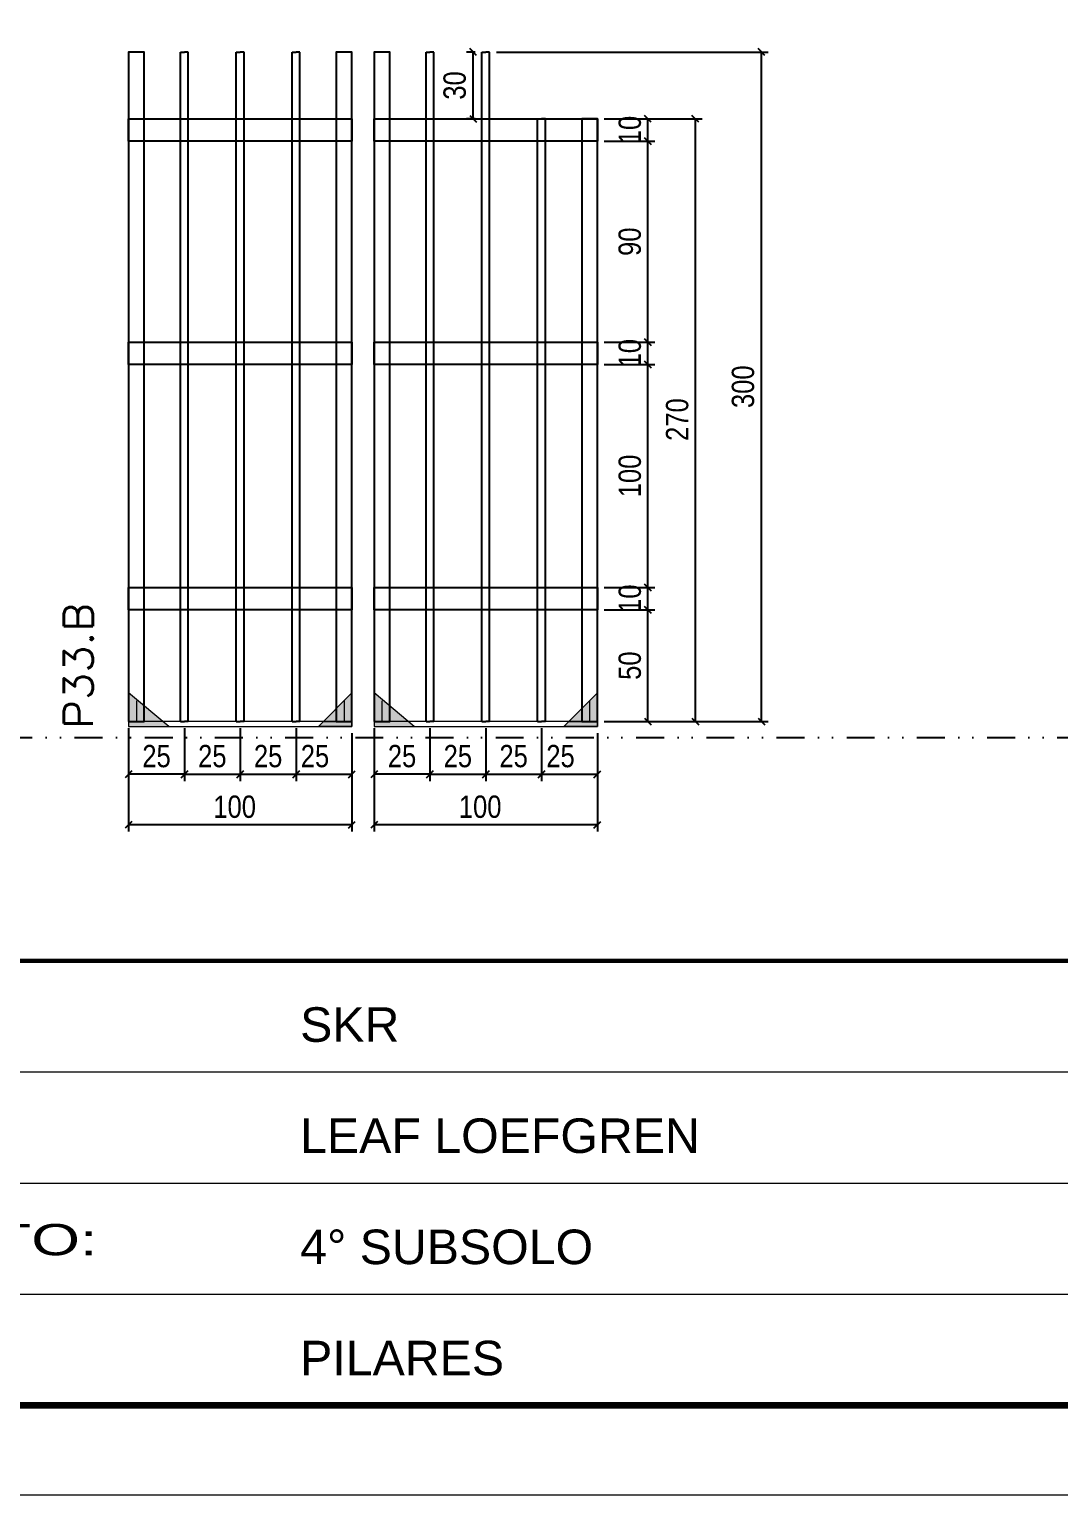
# Model space of a CAD drawing. Header units: millimetres. Extents: x 13777 to 27878, y -21631 to 6985.
# Drawn here: x 19732 to 20194, y -12442 to -11786 of the extents above; entities that cross this region are included whole.
import ezdxf

# ---------------------------------------------------------------- set-up
doc = ezdxf.new("R2010")
doc.units = ezdxf.units.MM
for name, pattern in [('CONTINUO', [0]), ('DASHED', [0.75, 0.5, -0.25]), ('DIVIDE2', [0.625, 0.25, -0.125, 0, -0.125, 0, -0.125]), ('HIDDEN', [0.375, 0.25, -0.125])]:
    doc.linetypes.add(name, pattern=pattern)
for name, color, linetype in [('COTA', 241, 'Continuous'), ('Nível', 160, 'Continuous'), ('SARR_2.2x10', 60, 'Continuous'), ('SARR_3.5x7', 81, 'Continuous'), ('SARR_7x7', 40, 'Continuous')]:
    doc.layers.add(name, color=color, linetype=linetype)
for name, color, linetype, lineweight in [('Folhas', 255, 'Continuous', 9), ('Madeira', 126, 'Continuous', 18), ('Sarr 2.2x7', 40, 'Continuous', 9), ('SARRAFO DE PRESSAO', 251, 'DASHED', 9), ('Texto Seção', 7, 'Continuous', 15)]:
    doc.layers.add(name, color=color, linetype=linetype, lineweight=lineweight)
doc.styles.add('ARIAL', font='arial.ttf')
doc.styles.add('COTA TECNICA', font='techl___.ttf', dxfattribs={"height": 10})
doc.styles.add('REGUA-120', font='ROMANS.shx', dxfattribs={"height": 15})
doc.styles.add('Tecnologia', font='')
doc.styles.get('Tecnologia').set_extended_font_data('Forgotten Futurist')
doc.dimstyles.new('PAINEL', dxfattribs={"dimtxt": 10, "dimasz": 3, "dimexe": 3, "dimexo": 3, "dimgap": 3, "dimtad": 1, "dimdec": 1, "dimzin": 12, "dimdsep": 46, "dimtxsty": 'COTA TECNICA', "dimblk1": 'OBLIQUE', "dimblk2": 'OBLIQUE', "dimsah": 1, "dimcen": 0.9, "dimclrd": 4, "dimclre": 4, "dimclrt": 240, "dimadec": 1, "dimazin": 3, "dimtfac": 1, "dimtdec": 1, "dimtmove": 0, "dimatfit": 3, "dimfxl": 1, "dimtolj": 1, "dimtzin": 12, "dimarcsym": 0})

# ---------------------------------------------------------------- blocks, each defined once
blk = doc.blocks.new('9999999999')
at = {"color": 30, "linetype": 'CONTINUO'}
for p, q in [((98564.56, 34379.64), (99583.98, 34379.64)), ((98564.56, 34329.83), (99487.98, 34329.83)), ((98564.56, 34280.02), (99487.98, 34280.02))]:
    blk.add_line(p, q, dxfattribs=at)
at = {"color": 30, "linetype": 'CONTINUO', "const_width": 2}
blk.add_lwpolyline([(99583.98, 34230.21), (99583.98, 34414.45, 0.414214), (99568.98, 34429.45), (98228.98, 34429.45, 0.414214), (98213.98, 34414.45), (98213.98, 34245.21, 0.414214), (98228.98, 34230.21), (99583.98, 34230.21)], format="xyb", dxfattribs=at)
at = {"layer": 'Folhas'}
blk.add_lwpolyline([(98138.98, 34190.21), (99623.98, 34190.21), (99623.98, 35240.21), (98138.98, 35240.21)], close=True, dxfattribs=at)
at = {"layer": 'Folhas', "color": 30, "const_width": 3}
blk.add_lwpolyline([(98213.98, 34230.21), (99583.98, 34230.21), (99583.98, 35200.21), (98213.98, 35200.21)], close=True, dxfattribs=at)
at = {"color": 7, "linetype": 'Continuous', "ltscale": 5, "style": 'ARIAL'}
for s, height, p in [('SKR', 15.483, (98837.68, 34393.13)), ('LEAF LOEFGREN', 15.4829, (98837.68, 34343.32)), ('4° SUBSOLO', 15.483, (98837.68, 34293.51)), ('PILARES', 15.483, (98837.68, 34243.7))]:
    blk.add_text(s, height=height, dxfattribs=at).set_placement(p)
at = {"layer": 'Folhas', "color": 7, "style": 'Tecnologia', "width": 1.5}
blk.add_text('PAVIMENTO:', height=14, dxfattribs=at).set_placement((98573.65, 34297.5))
blk = doc.blocks.new('_Oblique')
at = {"color": 0, "linetype": 'ByBlock', "lineweight": -2}
blk.add_line((-0.5, -0.5), (0.5, 0.5), dxfattribs=at)
blk = doc.blocks.new('*D3044')
at = {"layer": 'COTA', "color": 4, "lineweight": -2, "transparency": 16777216}
for p, q in [((19886.82, -12114.19), (19886.82, -12145.37)), ((19986.82, -12114.19), (19986.82, -12145.37)), ((19986.82, -12142.37), (19886.82, -12142.37))]:
    blk.add_line(p, q, dxfattribs=at)
at = {"layer": 'Defpoints', "color": 0, "transparency": 16777216}
for p in [(19886.82, -12111.19), (19986.82, -12111.19), (19886.82, -12142.37)]:
    blk.add_point(p, dxfattribs=at)
at = {"layer": 'COTA', "color": 4, "lineweight": -2, "transparency": 16777216, "xscale": 3, "yscale": 3, "zscale": 3, "rotation": 180}
blk.add_blockref('_Oblique', (19886.82, -12142.37), dxfattribs=at)
at = {"layer": 'COTA', "color": 4, "lineweight": -2, "transparency": 16777216, "xscale": 3, "yscale": 3, "zscale": 3}
blk.add_blockref('_Oblique', (19986.82, -12142.37), dxfattribs=at)
at = {"layer": 'COTA', "color": 240, "transparency": 16777216, "insert": (19934.32, -12134.27), "char_height": 10, "attachment_point": 5, "style": 'COTA TECNICA'}
blk.add_mtext('\\A1;100', dxfattribs=at)
blk = doc.blocks.new('*D3045')
at = {"layer": 'COTA', "color": 4, "lineweight": -2, "transparency": 16777216}
for p, q in [((19886.82, -12098.99), (19886.82, -12122.69)), ((19911.82, -12098.99), (19911.82, -12122.69)), ((19911.82, -12119.69), (19886.82, -12119.69))]:
    blk.add_line(p, q, dxfattribs=at)
at = {"layer": 'Defpoints', "color": 0, "transparency": 16777216}
for p in [(19886.82, -12095.99), (19911.82, -12095.99), (19886.82, -12119.69)]:
    blk.add_point(p, dxfattribs=at)
at = {"layer": 'COTA', "color": 4, "lineweight": -2, "transparency": 16777216, "xscale": 3, "yscale": 3, "zscale": 3, "rotation": 180}
blk.add_blockref('_Oblique', (19886.82, -12119.69), dxfattribs=at)
at = {"layer": 'COTA', "color": 4, "lineweight": -2, "transparency": 16777216, "xscale": 3, "yscale": 3, "zscale": 3}
blk.add_blockref('_Oblique', (19911.82, -12119.69), dxfattribs=at)
at = {"layer": 'COTA', "color": 240, "transparency": 16777216, "insert": (19899.32, -12111.58), "char_height": 10, "attachment_point": 5, "style": 'COTA TECNICA'}
blk.add_mtext('\\A1;25', dxfattribs=at)
blk = doc.blocks.new('*D3046')
at = {"layer": 'COTA', "color": 4, "lineweight": -2, "transparency": 16777216}
for p, q in [((19961.82, -12098.99), (19961.82, -12122.69)), ((19986.82, -12101.19), (19986.82, -12122.69)), ((19961.82, -12119.69), (19986.82, -12119.69))]:
    blk.add_line(p, q, dxfattribs=at)
at = {"layer": 'Defpoints', "color": 0, "transparency": 16777216}
for p in [(19961.82, -12095.99), (19986.82, -12098.19), (19986.82, -12119.69)]:
    blk.add_point(p, dxfattribs=at)
at = {"layer": 'COTA', "color": 4, "lineweight": -2, "transparency": 16777216, "xscale": 3, "yscale": 3, "zscale": 3, "rotation": 180}
blk.add_blockref('_Oblique', (19961.82, -12119.69), dxfattribs=at)
at = {"layer": 'COTA', "color": 4, "lineweight": -2, "transparency": 16777216, "xscale": 3, "yscale": 3, "zscale": 3}
blk.add_blockref('_Oblique', (19986.82, -12119.69), dxfattribs=at)
at = {"layer": 'COTA', "color": 240, "transparency": 16777216, "insert": (19970.32, -12111.58), "char_height": 10, "attachment_point": 5, "style": 'COTA TECNICA'}
blk.add_mtext('\\A1;25', dxfattribs=at)
blk = doc.blocks.new('*D3047')
at = {"layer": 'COTA', "color": 4, "lineweight": -2, "transparency": 16777216}
for p, q in [((19911.82, -12098.99), (19911.82, -12122.69)), ((19936.82, -12098.99), (19936.82, -12122.69)), ((19911.82, -12119.69), (19936.82, -12119.69))]:
    blk.add_line(p, q, dxfattribs=at)
at = {"layer": 'Defpoints', "color": 0, "transparency": 16777216}
for p in [(19911.82, -12095.99), (19936.82, -12095.99), (19936.82, -12119.69)]:
    blk.add_point(p, dxfattribs=at)
at = {"layer": 'COTA', "color": 4, "lineweight": -2, "transparency": 16777216, "xscale": 3, "yscale": 3, "zscale": 3, "rotation": 180}
blk.add_blockref('_Oblique', (19911.82, -12119.69), dxfattribs=at)
at = {"layer": 'COTA', "color": 4, "lineweight": -2, "transparency": 16777216, "xscale": 3, "yscale": 3, "zscale": 3}
blk.add_blockref('_Oblique', (19936.82, -12119.69), dxfattribs=at)
at = {"layer": 'COTA', "color": 240, "transparency": 16777216, "insert": (19924.32, -12111.58), "char_height": 10, "attachment_point": 5, "style": 'COTA TECNICA'}
blk.add_mtext('\\A1;25', dxfattribs=at)
blk = doc.blocks.new('*D3048')
at = {"layer": 'COTA', "color": 4, "lineweight": -2, "transparency": 16777216}
for p, q in [((19989.82, -12045.99), (20012.51, -12045.99)), ((20009.51, -12095.99), (20009.51, -12045.99)), ((19989.82, -12095.99), (20012.51, -12095.99))]:
    blk.add_line(p, q, dxfattribs=at)
at = {"layer": 'Defpoints', "color": 0, "transparency": 16777216}
for p in [(19986.82, -12045.99), (20009.51, -12045.99), (19986.82, -12095.99)]:
    blk.add_point(p, dxfattribs=at)
at = {"layer": 'COTA', "color": 4, "lineweight": -2, "transparency": 16777216, "xscale": 3, "yscale": 3, "zscale": 3}
for p, rotation in [((20009.51, -12045.99), 90), ((20009.51, -12095.99), 270)]:
    blk.add_blockref('_Oblique', p, dxfattribs=dict(at, rotation=rotation))
at = {"layer": 'COTA', "color": 240, "transparency": 16777216, "insert": (20001.4, -12070.99), "char_height": 10, "attachment_point": 5, "rotation": 90, "style": 'COTA TECNICA'}
blk.add_mtext('\\A1;50', dxfattribs=at)
blk = doc.blocks.new('*D3049')
at = {"layer": 'COTA', "color": 4, "lineweight": -2, "transparency": 16777216}
for p, q in [((19936.82, -12098.99), (19936.82, -12122.69)), ((19961.82, -12098.99), (19961.82, -12122.69)), ((19936.82, -12119.69), (19961.82, -12119.69))]:
    blk.add_line(p, q, dxfattribs=at)
at = {"layer": 'Defpoints', "color": 0, "transparency": 16777216}
for p in [(19936.82, -12095.99), (19961.82, -12095.99), (19961.82, -12119.69)]:
    blk.add_point(p, dxfattribs=at)
at = {"layer": 'COTA', "color": 4, "lineweight": -2, "transparency": 16777216, "xscale": 3, "yscale": 3, "zscale": 3, "rotation": 180}
blk.add_blockref('_Oblique', (19936.82, -12119.69), dxfattribs=at)
at = {"layer": 'COTA', "color": 4, "lineweight": -2, "transparency": 16777216, "xscale": 3, "yscale": 3, "zscale": 3}
blk.add_blockref('_Oblique', (19961.82, -12119.69), dxfattribs=at)
at = {"layer": 'COTA', "color": 240, "transparency": 16777216, "insert": (19949.32, -12111.58), "char_height": 10, "attachment_point": 5, "style": 'COTA TECNICA'}
blk.add_mtext('\\A1;25', dxfattribs=at)
blk = doc.blocks.new('*D3050')
at = {"layer": 'COTA', "color": 4, "lineweight": -2, "transparency": 16777216}
for p, q in [((19989.82, -12035.99), (20012.51, -12035.99)), ((20009.51, -12045.99), (20009.51, -12035.99)), ((19989.82, -12045.99), (20012.51, -12045.99))]:
    blk.add_line(p, q, dxfattribs=at)
at = {"layer": 'Defpoints', "color": 0, "transparency": 16777216}
for p in [(19986.82, -12035.99), (20009.51, -12035.99), (19986.82, -12045.99)]:
    blk.add_point(p, dxfattribs=at)
at = {"layer": 'COTA', "color": 4, "lineweight": -2, "transparency": 16777216, "xscale": 3, "yscale": 3, "zscale": 3}
for p, rotation in [((20009.51, -12035.99), 90), ((20009.51, -12045.99), 270)]:
    blk.add_blockref('_Oblique', p, dxfattribs=dict(at, rotation=rotation))
at = {"layer": 'COTA', "color": 240, "transparency": 16777216, "insert": (20001.41, -12040.99), "char_height": 10, "attachment_point": 5, "rotation": 90, "style": 'COTA TECNICA'}
blk.add_mtext('\\A1;10', dxfattribs=at)
blk = doc.blocks.new('*D3051')
at = {"layer": 'COTA', "color": 4, "lineweight": -2, "transparency": 16777216}
for p, q in [((19989.82, -11935.99), (20012.51, -11935.99)), ((20009.51, -12035.99), (20009.51, -11935.99)), ((19989.82, -12035.99), (20012.51, -12035.99))]:
    blk.add_line(p, q, dxfattribs=at)
at = {"layer": 'Defpoints', "color": 0, "transparency": 16777216}
for p in [(19986.82, -11935.99), (20009.51, -11935.99), (19986.82, -12035.99)]:
    blk.add_point(p, dxfattribs=at)
at = {"layer": 'COTA', "color": 4, "lineweight": -2, "transparency": 16777216, "xscale": 3, "yscale": 3, "zscale": 3}
for p, rotation in [((20009.51, -11935.99), 90), ((20009.51, -12035.99), 270)]:
    blk.add_blockref('_Oblique', p, dxfattribs=dict(at, rotation=rotation))
at = {"layer": 'COTA', "color": 240, "transparency": 16777216, "insert": (20001.41, -11985.99), "char_height": 10, "attachment_point": 5, "rotation": 90, "style": 'COTA TECNICA'}
blk.add_mtext('\\A1;100', dxfattribs=at)
blk = doc.blocks.new('*D3052')
at = {"layer": 'COTA', "color": 4, "lineweight": -2, "transparency": 16777216}
for p, q in [((19989.82, -11925.99), (20012.51, -11925.99)), ((20009.51, -11935.99), (20009.51, -11925.99)), ((19989.82, -11935.99), (20012.51, -11935.99))]:
    blk.add_line(p, q, dxfattribs=at)
at = {"layer": 'Defpoints', "color": 0, "transparency": 16777216}
for p in [(19986.82, -11925.99), (20009.51, -11925.99), (19986.82, -11935.99)]:
    blk.add_point(p, dxfattribs=at)
at = {"layer": 'COTA', "color": 4, "lineweight": -2, "transparency": 16777216, "xscale": 3, "yscale": 3, "zscale": 3}
for p, rotation in [((20009.51, -11925.99), 90), ((20009.51, -11935.99), 270)]:
    blk.add_blockref('_Oblique', p, dxfattribs=dict(at, rotation=rotation))
at = {"layer": 'COTA', "color": 240, "transparency": 16777216, "insert": (20001.41, -11930.99), "char_height": 10, "attachment_point": 5, "rotation": 90, "style": 'COTA TECNICA'}
blk.add_mtext('\\A1;10', dxfattribs=at)
blk = doc.blocks.new('*D3053')
at = {"layer": 'COTA', "color": 4, "lineweight": -2, "transparency": 16777216}
for p, q in [((19989.82, -11826.03), (20033.73, -11826.03)), ((20030.73, -12096.03), (20030.73, -11826.03)), ((19989.82, -12096.03), (20033.73, -12096.03))]:
    blk.add_line(p, q, dxfattribs=at)
at = {"layer": 'Defpoints', "color": 0, "transparency": 16777216}
for p in [(19986.82, -11826.03), (20030.73, -11826.03), (19986.82, -12096.03)]:
    blk.add_point(p, dxfattribs=at)
at = {"layer": 'COTA', "color": 4, "lineweight": -2, "transparency": 16777216, "xscale": 3, "yscale": 3, "zscale": 3}
for p, rotation in [((20030.73, -11826.03), 90), ((20030.73, -12096.03), 270)]:
    blk.add_blockref('_Oblique', p, dxfattribs=dict(at, rotation=rotation))
at = {"layer": 'COTA', "color": 240, "transparency": 16777216, "insert": (20022.63, -11960.73), "char_height": 10, "attachment_point": 5, "rotation": 90, "style": 'COTA TECNICA'}
blk.add_mtext('\\A1;270', dxfattribs=at)
blk = doc.blocks.new('*D3054')
at = {"layer": 'COTA', "color": 4, "lineweight": -2, "transparency": 16777216}
for p, q in [((19776.82, -12114.19), (19776.82, -12145.37)), ((19876.82, -12114.19), (19876.82, -12145.37)), ((19876.82, -12142.37), (19776.82, -12142.37))]:
    blk.add_line(p, q, dxfattribs=at)
at = {"layer": 'Defpoints', "color": 0, "transparency": 16777216}
for p in [(19776.82, -12111.19), (19876.82, -12111.19), (19776.82, -12142.37)]:
    blk.add_point(p, dxfattribs=at)
at = {"layer": 'COTA', "color": 4, "lineweight": -2, "transparency": 16777216, "xscale": 3, "yscale": 3, "zscale": 3, "rotation": 180}
blk.add_blockref('_Oblique', (19776.82, -12142.37), dxfattribs=at)
at = {"layer": 'COTA', "color": 4, "lineweight": -2, "transparency": 16777216, "xscale": 3, "yscale": 3, "zscale": 3}
blk.add_blockref('_Oblique', (19876.82, -12142.37), dxfattribs=at)
at = {"layer": 'COTA', "color": 240, "transparency": 16777216, "insert": (19824.32, -12134.27), "char_height": 10, "attachment_point": 5, "style": 'COTA TECNICA'}
blk.add_mtext('\\A1;100', dxfattribs=at)
blk = doc.blocks.new('*D3055')
at = {"layer": 'COTA', "color": 4, "lineweight": -2, "transparency": 16777216}
for p, q in [((19776.82, -12098.99), (19776.82, -12122.69)), ((19801.82, -12098.99), (19801.82, -12122.69)), ((19801.82, -12119.69), (19776.82, -12119.69))]:
    blk.add_line(p, q, dxfattribs=at)
at = {"layer": 'Defpoints', "color": 0, "transparency": 16777216}
for p in [(19776.82, -12095.99), (19801.82, -12095.99), (19776.82, -12119.69)]:
    blk.add_point(p, dxfattribs=at)
at = {"layer": 'COTA', "color": 4, "lineweight": -2, "transparency": 16777216, "xscale": 3, "yscale": 3, "zscale": 3, "rotation": 180}
blk.add_blockref('_Oblique', (19776.82, -12119.69), dxfattribs=at)
at = {"layer": 'COTA', "color": 4, "lineweight": -2, "transparency": 16777216, "xscale": 3, "yscale": 3, "zscale": 3}
blk.add_blockref('_Oblique', (19801.82, -12119.69), dxfattribs=at)
at = {"layer": 'COTA', "color": 240, "transparency": 16777216, "insert": (19789.32, -12111.58), "char_height": 10, "attachment_point": 5, "style": 'COTA TECNICA'}
blk.add_mtext('\\A1;25', dxfattribs=at)
blk = doc.blocks.new('*D3056')
at = {"layer": 'COTA', "color": 4, "lineweight": -2, "transparency": 16777216}
for p, q in [((19851.82, -12098.99), (19851.82, -12122.69)), ((19876.82, -12101.19), (19876.82, -12122.69)), ((19851.82, -12119.69), (19876.82, -12119.69))]:
    blk.add_line(p, q, dxfattribs=at)
at = {"layer": 'Defpoints', "color": 0, "transparency": 16777216}
for p in [(19851.82, -12095.99), (19876.82, -12098.19), (19876.82, -12119.69)]:
    blk.add_point(p, dxfattribs=at)
at = {"layer": 'COTA', "color": 4, "lineweight": -2, "transparency": 16777216, "xscale": 3, "yscale": 3, "zscale": 3, "rotation": 180}
blk.add_blockref('_Oblique', (19851.82, -12119.69), dxfattribs=at)
at = {"layer": 'COTA', "color": 4, "lineweight": -2, "transparency": 16777216, "xscale": 3, "yscale": 3, "zscale": 3}
blk.add_blockref('_Oblique', (19876.82, -12119.69), dxfattribs=at)
at = {"layer": 'COTA', "color": 240, "transparency": 16777216, "insert": (19860.32, -12111.58), "char_height": 10, "attachment_point": 5, "style": 'COTA TECNICA'}
blk.add_mtext('\\A1;25', dxfattribs=at)
blk = doc.blocks.new('*D3057')
at = {"layer": 'COTA', "color": 4, "lineweight": -2, "transparency": 16777216}
for p, q in [((19801.82, -12098.99), (19801.82, -12122.69)), ((19826.82, -12098.99), (19826.82, -12122.69)), ((19801.82, -12119.69), (19826.82, -12119.69))]:
    blk.add_line(p, q, dxfattribs=at)
at = {"layer": 'Defpoints', "color": 0, "transparency": 16777216}
for p in [(19801.82, -12095.99), (19826.82, -12095.99), (19826.82, -12119.69)]:
    blk.add_point(p, dxfattribs=at)
at = {"layer": 'COTA', "color": 4, "lineweight": -2, "transparency": 16777216, "xscale": 3, "yscale": 3, "zscale": 3, "rotation": 180}
blk.add_blockref('_Oblique', (19801.82, -12119.69), dxfattribs=at)
at = {"layer": 'COTA', "color": 4, "lineweight": -2, "transparency": 16777216, "xscale": 3, "yscale": 3, "zscale": 3}
blk.add_blockref('_Oblique', (19826.82, -12119.69), dxfattribs=at)
at = {"layer": 'COTA', "color": 240, "transparency": 16777216, "insert": (19814.32, -12111.58), "char_height": 10, "attachment_point": 5, "style": 'COTA TECNICA'}
blk.add_mtext('\\A1;25', dxfattribs=at)
blk = doc.blocks.new('*D3058')
at = {"layer": 'COTA', "color": 4, "lineweight": -2, "transparency": 16777216}
for p, q in [((19826.82, -12098.99), (19826.82, -12122.69)), ((19851.82, -12098.99), (19851.82, -12122.69)), ((19826.82, -12119.69), (19851.82, -12119.69))]:
    blk.add_line(p, q, dxfattribs=at)
at = {"layer": 'Defpoints', "color": 0, "transparency": 16777216}
for p in [(19826.82, -12095.99), (19851.82, -12095.99), (19851.82, -12119.69)]:
    blk.add_point(p, dxfattribs=at)
at = {"layer": 'COTA', "color": 4, "lineweight": -2, "transparency": 16777216, "xscale": 3, "yscale": 3, "zscale": 3, "rotation": 180}
blk.add_blockref('_Oblique', (19826.82, -12119.69), dxfattribs=at)
at = {"layer": 'COTA', "color": 4, "lineweight": -2, "transparency": 16777216, "xscale": 3, "yscale": 3, "zscale": 3}
blk.add_blockref('_Oblique', (19851.82, -12119.69), dxfattribs=at)
at = {"layer": 'COTA', "color": 240, "transparency": 16777216, "insert": (19839.32, -12111.58), "char_height": 10, "attachment_point": 5, "style": 'COTA TECNICA'}
blk.add_mtext('\\A1;25', dxfattribs=at)
blk = doc.blocks.new('*D3059')
at = {"layer": 'COTA', "color": 4, "lineweight": -2, "transparency": 16777216}
for p, q in [((19989.82, -11836.03), (20012.51, -11836.03)), ((20009.51, -11926.03), (20009.51, -11836.03)), ((19989.82, -11926.03), (20012.51, -11926.03))]:
    blk.add_line(p, q, dxfattribs=at)
at = {"layer": 'Defpoints', "color": 0, "transparency": 16777216}
for p in [(19986.82, -11836.03), (20009.51, -11836.03), (19986.82, -11926.03)]:
    blk.add_point(p, dxfattribs=at)
at = {"layer": 'COTA', "color": 4, "lineweight": -2, "transparency": 16777216, "xscale": 3, "yscale": 3, "zscale": 3}
for p, rotation in [((20009.51, -11836.03), 90), ((20009.51, -11926.03), 270)]:
    blk.add_blockref('_Oblique', p, dxfattribs=dict(at, rotation=rotation))
at = {"layer": 'COTA', "color": 240, "transparency": 16777216, "insert": (20001.38, -11881.03), "char_height": 10, "attachment_point": 5, "rotation": 90, "style": 'COTA TECNICA'}
blk.add_mtext('\\A1;90', dxfattribs=at)
blk = doc.blocks.new('*D3060')
at = {"layer": 'COTA', "color": 4, "lineweight": -2, "transparency": 16777216}
for p, q in [((19989.82, -11825.99), (20012.51, -11825.99)), ((20009.51, -11835.99), (20009.51, -11825.99)), ((19989.82, -11835.99), (20012.51, -11835.99))]:
    blk.add_line(p, q, dxfattribs=at)
at = {"layer": 'Defpoints', "color": 0, "transparency": 16777216}
for p in [(19986.82, -11825.99), (20009.51, -11825.99), (19986.82, -11835.99)]:
    blk.add_point(p, dxfattribs=at)
at = {"layer": 'COTA', "color": 4, "lineweight": -2, "transparency": 16777216, "xscale": 3, "yscale": 3, "zscale": 3}
for p, rotation in [((20009.51, -11825.99), 90), ((20009.51, -11835.99), 270)]:
    blk.add_blockref('_Oblique', p, dxfattribs=dict(at, rotation=rotation))
at = {"layer": 'COTA', "color": 240, "transparency": 16777216, "insert": (20001.41, -11830.99), "char_height": 10, "attachment_point": 5, "rotation": 90, "style": 'COTA TECNICA'}
blk.add_mtext('\\A1;10', dxfattribs=at)
blk = doc.blocks.new('*D3061')
at = {"layer": 'COTA', "color": 4, "lineweight": -2, "transparency": 16777216}
for p, q in [((19941.57, -11796.03), (20063.33, -11796.03)), ((20060.33, -12095.99), (20060.33, -11796.03)), ((19989.82, -12095.99), (20063.33, -12095.99))]:
    blk.add_line(p, q, dxfattribs=at)
at = {"layer": 'Defpoints', "color": 0, "transparency": 16777216}
for p in [(19938.57, -11796.03), (20060.33, -11796.03), (19986.82, -12095.99)]:
    blk.add_point(p, dxfattribs=at)
at = {"layer": 'COTA', "color": 4, "lineweight": -2, "transparency": 16777216, "xscale": 3, "yscale": 3, "zscale": 3}
for p, rotation in [((20060.33, -11796.03), 90), ((20060.33, -12095.99), 270)]:
    blk.add_blockref('_Oblique', p, dxfattribs=dict(at, rotation=rotation))
at = {"layer": 'COTA', "color": 240, "transparency": 16777216, "insert": (20052.12, -11946.01), "char_height": 10, "attachment_point": 5, "rotation": 90, "style": 'COTA TECNICA'}
blk.add_mtext('\\A1;300', dxfattribs=at)
blk = doc.blocks.new('*D3062')
at = {"layer": 'COTA', "color": 4, "lineweight": -2, "transparency": 16777216}
for p, q in [((19932.07, -11796.03), (19928.15, -11796.03)), ((19931.15, -11826.03), (19931.15, -11796.03)), ((19932.07, -11826.03), (19928.15, -11826.03))]:
    blk.add_line(p, q, dxfattribs=at)
at = {"layer": 'Defpoints', "color": 0, "transparency": 16777216}
for p in [(19931.15, -11796.03), (19935.07, -11796.03), (19935.07, -11826.03)]:
    blk.add_point(p, dxfattribs=at)
at = {"layer": 'COTA', "color": 4, "lineweight": -2, "transparency": 16777216, "xscale": 3, "yscale": 3, "zscale": 3}
for p, rotation in [((19931.15, -11796.03), 90), ((19931.15, -11826.03), 270)]:
    blk.add_blockref('_Oblique', p, dxfattribs=dict(at, rotation=rotation))
at = {"layer": 'COTA', "color": 240, "transparency": 16777216, "insert": (19922.93, -11811.03), "char_height": 10, "attachment_point": 5, "rotation": 90, "style": 'COTA TECNICA'}
blk.add_mtext('\\A1;30', dxfattribs=at)

msp = doc.modelspace()

# ---------------------------------------------------------------- hatches: boundary and pattern name
at = {"layer": 'Madeira'}
h = msp.add_hatch(color=252, dxfattribs=at)
h.dxf.hatch_style = 2
h.paths.add_polyline_path([(19776.82, -12083.19), (19776.82, -12098.19), (19794.82, -12098.19)])
h = msp.add_hatch(color=252, dxfattribs=at)
h.dxf.hatch_style = 2
h.paths.add_polyline_path([(19876.82, -12083.19), (19876.82, -12098.19), (19861.82, -12098.19)])
h = msp.add_hatch(color=252, dxfattribs=at)
h.dxf.hatch_style = 2
h.paths.add_polyline_path([(19886.82, -12083.19), (19886.82, -12098.19), (19904.82, -12098.19)])
h = msp.add_hatch(color=252, dxfattribs=at)
h.dxf.hatch_style = 2
h.paths.add_polyline_path([(19986.82, -12083.19), (19986.82, -12098.19), (19971.82, -12098.19)])

# ---------------------------------------------------------------- linework, layer by layer
at = {"layer": 'Madeira', "color": 1, "linetype": 'HIDDEN'}
for p, q in [((19780.32, -12086.69), (19780.32, -12095.99)), ((19780.32, -12086.69), (19780.32, -12095.99)), ((19873.32, -12086.69), (19873.32, -12095.99)), ((19873.32, -12086.69), (19873.32, -12095.99)), ((19890.32, -12086.69), (19890.32, -12095.99)), ((19890.32, -12086.69), (19890.32, -12095.99)), ((19983.32, -12086.69), (19983.32, -12095.99)), ((19983.32, -12086.69), (19983.32, -12095.99)), ((19783.82, -12090.19), (19783.82, -12095.99)), ((19893.82, -12090.19), (19893.82, -12095.99)), ((19786.65, -12095.99), (19776.82, -12095.99)), ((19786.65, -12095.99), (19776.82, -12095.99)), ((19792.62, -12095.99), (19776.82, -12095.99)), ((19864.02, -12095.99), (19876.82, -12095.99)), ((19866.98, -12095.99), (19876.82, -12095.99)), ((19866.98, -12095.99), (19876.82, -12095.99)), ((19896.65, -12095.99), (19886.82, -12095.99)), ((19896.65, -12095.99), (19886.82, -12095.99)), ((19902.62, -12095.99), (19886.82, -12095.99)), ((19974.02, -12095.99), (19986.82, -12095.99)), ((19976.98, -12095.99), (19986.82, -12095.99)), ((19976.98, -12095.99), (19986.82, -12095.99))]:
    msp.add_line(p, q, dxfattribs=at)
at = {"layer": 'Madeira'}
for p, q in [((19776.82, -12095.99), (19776.82, -12098.19)), ((19776.82, -12095.99), (19776.82, -12098.19)), ((19776.82, -12095.99), (19776.82, -12098.19)), ((19886.82, -12095.99), (19886.82, -12098.19)), ((19886.82, -12095.99), (19886.82, -12098.19)), ((19886.82, -12095.99), (19886.82, -12098.19))]:
    msp.add_line(p, q, dxfattribs=at)
at = {"layer": 'Madeira', "color": 0}
for points in [[(19776.82, -12083.19), (19776.82, -12098.19), (19794.82, -12098.19), (19776.82, -12083.19)], [(19876.82, -12083.19), (19876.82, -12098.19), (19861.82, -12098.19), (19876.82, -12083.19)], [(19886.82, -12083.19), (19886.82, -12098.19), (19904.82, -12098.19), (19886.82, -12083.19)], [(19986.82, -12083.19), (19986.82, -12098.19), (19971.82, -12098.19), (19986.82, -12083.19)]]:
    msp.add_lwpolyline(points, dxfattribs=at)
at = {"layer": 'Nível', "color": 4, "linetype": 'DIVIDE2', "ltscale": 50}
msp.add_line((13777.11, -12103.19), (21531.15, -12103.19), dxfattribs=at)
at = {"layer": 'Sarr 2.2x7'}
for points in [[(19876.82, -12095.99), (19776.82, -12095.99), (19776.82, -12098.19), (19876.82, -12098.19)], [(19986.82, -12095.99), (19886.82, -12095.99), (19886.82, -12098.19), (19986.82, -12098.19)]]:
    msp.add_lwpolyline(points, close=True, dxfattribs=at)
at = {"layer": 'SARR_2.2x10'}
for points in [[(19776.82, -11826.03), (19876.82, -11826.03), (19876.82, -11836.03), (19776.82, -11836.03)], [(19886.82, -11826.03), (19986.82, -11826.03), (19986.82, -11836.03), (19886.82, -11836.03)], [(19776.82, -11926.03), (19876.82, -11926.03), (19876.82, -11936.03), (19776.82, -11936.03)], [(19886.82, -11926.03), (19986.82, -11926.03), (19986.82, -11936.03), (19886.82, -11936.03)], [(19776.82, -12036.03), (19876.82, -12036.03), (19876.82, -12046.03), (19776.82, -12046.03)], [(19886.82, -12036.03), (19986.82, -12036.03), (19986.82, -12046.03), (19886.82, -12046.03)]]:
    msp.add_lwpolyline(points, close=True, dxfattribs=at)
at = {"layer": 'SARR_3.5x7'}
for p, q in [((19800.07, -12095.99), (19800.07, -11796.03)), ((19800.07, -11796.03), (19801.82, -11796.03)), ((19803.57, -11796.03), (19801.82, -11796.03)), ((19803.57, -12095.99), (19803.57, -11796.03)), ((19825.07, -12095.99), (19825.07, -11796.03)), ((19825.07, -11796.03), (19826.82, -11796.03)), ((19828.57, -11796.03), (19826.82, -11796.03)), ((19828.57, -12095.99), (19828.57, -11796.03)), ((19850.07, -12095.99), (19850.07, -11796.03)), ((19850.07, -11796.03), (19851.82, -11796.03)), ((19853.57, -11796.03), (19851.82, -11796.03)), ((19853.57, -12095.99), (19853.57, -11796.03)), ((19910.07, -12095.99), (19910.07, -11796.03)), ((19910.07, -11796.03), (19911.82, -11796.03)), ((19913.57, -11796.03), (19911.82, -11796.03)), ((19913.57, -12095.99), (19913.57, -11796.03)), ((19935.07, -12095.99), (19935.07, -11796.03)), ((19935.07, -11796.03), (19936.82, -11796.03)), ((19938.57, -11796.03), (19936.82, -11796.03)), ((19938.57, -12095.99), (19938.57, -11796.03)), ((19960.07, -12095.99), (19960.07, -11826.03)), ((19960.07, -11826.03), (19961.82, -11826.03)), ((19963.57, -11826.03), (19961.82, -11826.03)), ((19963.57, -12095.99), (19963.57, -11826.03)), ((19800.07, -12095.99), (19801.82, -12095.99)), ((19803.57, -12095.99), (19801.82, -12095.99)), ((19825.07, -12095.99), (19826.82, -12095.99)), ((19828.57, -12095.99), (19826.82, -12095.99)), ((19850.07, -12095.99), (19851.82, -12095.99)), ((19853.57, -12095.99), (19851.82, -12095.99)), ((19910.07, -12095.99), (19911.82, -12095.99)), ((19913.57, -12095.99), (19911.82, -12095.99)), ((19935.07, -12095.99), (19936.82, -12095.99)), ((19938.57, -12095.99), (19936.82, -12095.99)), ((19960.07, -12095.99), (19961.82, -12095.99)), ((19963.57, -12095.99), (19961.82, -12095.99))]:
    msp.add_line(p, q, dxfattribs=at)
at = {"layer": 'SARR_7x7'}
for points in [[(19776.82, -12095.99), (19783.82, -12095.99), (19783.82, -11796.03), (19776.82, -11796.03)], [(19869.82, -12095.99), (19876.82, -12095.99), (19876.82, -11796.03), (19869.82, -11796.03)], [(19886.82, -12095.99), (19893.82, -12095.99), (19893.82, -11796.03), (19886.82, -11796.03)], [(19979.82, -12095.99), (19986.82, -12095.99), (19986.82, -11826.03), (19979.82, -11826.03)]]:
    msp.add_lwpolyline(points, close=True, dxfattribs=at)

# ---------------------------------------------------------------- block references
at = {"layer": 'SARRAFO DE PRESSAO', "color": 6, "linetype": 'ByBlock'}
msp.add_blockref('9999999999', (-78984.01, -46632.68), dxfattribs=at)

# ---------------------------------------------------------------- texts
at = {"layer": 'Texto Seção', "style": 'REGUA-120', "width": 1.1}
msp.add_text('P33.B', height=13, rotation=90, dxfattribs=at).set_placement((19760.82, -12099.31))

# ---------------------------------------------------------------- dimensions: what is measured, and where the dimension line sits
at = {"layer": 'COTA'}
for base, p1, p2, angle, picture, middle in [((19931.15, -11796.03), (19935.07, -11826.03), (19935.07, -11796.03), 90, '*D3062', (19922.93, -11811.03)), ((20060.33, -11796.03), (19986.82, -12095.99), (19938.57, -11796.03), 90, '*D3061', (20052.12, -11946.01)), ((20009.51, -11836.03), (19986.82, -11926.03), (19986.82, -11836.03), 90, '*D3059', (20001.38, -11881.03)), ((20009.51, -11935.99), (19986.82, -12035.99), (19986.82, -11935.99), 90, '*D3051', (20001.41, -11985.99)), ((20009.51, -12045.99), (19986.82, -12095.99), (19986.82, -12045.99), 90, '*D3048', (20001.4, -12070.99)), ((19776.82, -12119.69), (19801.82, -12095.99), (19776.82, -12095.99), 180, '*D3055', (19789.32, -12111.58)), ((19886.82, -12119.69), (19911.82, -12095.99), (19886.82, -12095.99), 180, '*D3045', (19899.32, -12111.58))]:
    dim = msp.add_linear_dim(base=base, p1=p1, p2=p2, angle=angle, dimstyle='PAINEL', override={"dimtmove": 1}, dxfattribs=at)
    dim.commit()
    dim.dimension.update_dxf_attribs({"geometry": picture, "text_midpoint": middle})
for base, p1, p2, angle, picture, middle in [((20009.51, -11825.99), (19986.82, -11835.99), (19986.82, -11825.99), 90, '*D3060', (20009.51, -11830.99)), ((20030.73, -11826.03), (19986.82, -12096.03), (19986.82, -11826.03), 90, '*D3053', (20030.73, -11960.73)), ((20009.51, -11925.99), (19986.82, -11935.99), (19986.82, -11925.99), 90, '*D3052', (20009.51, -11930.99)), ((20009.51, -12035.99), (19986.82, -12045.99), (19986.82, -12035.99), 90, '*D3050', (20009.51, -12040.99)), ((19776.82, -12142.37), (19876.82, -12111.19), (19776.82, -12111.19), 180, '*D3054', (19824.32, -12142.37)), ((19886.82, -12142.37), (19986.82, -12111.19), (19886.82, -12111.19), 180, '*D3044', (19934.32, -12142.37))]:
    dim = msp.add_linear_dim(base=base, p1=p1, p2=p2, angle=angle, dimstyle='PAINEL', override={"dimtmove": 1}, dxfattribs=at)
    dim.commit()
    dim.dimension.update_dxf_attribs({"geometry": picture, "text_midpoint": middle, "dimtype": 160})
for base, p1, p2, picture, middle in [((19826.82, -12119.69), (19801.82, -12095.99), (19826.82, -12095.99), '*D3057', (19814.32, -12111.58)), ((19851.82, -12119.69), (19826.82, -12095.99), (19851.82, -12095.99), '*D3058', (19839.32, -12111.58)), ((19936.82, -12119.69), (19911.82, -12095.99), (19936.82, -12095.99), '*D3047', (19924.32, -12111.58)), ((19961.82, -12119.69), (19936.82, -12095.99), (19961.82, -12095.99), '*D3049', (19949.32, -12111.58))]:
    dim = msp.add_linear_dim(base=base, p1=p1, p2=p2, dimstyle='PAINEL', override={"dimtmove": 1}, dxfattribs=at)
    dim.commit()
    dim.dimension.update_dxf_attribs({"geometry": picture, "text_midpoint": middle})
for base, p1, p2, picture, middle in [((19876.82, -12119.69), (19851.82, -12095.99), (19876.82, -12098.19), '*D3056', (19860.32, -12119.69)), ((19986.82, -12119.69), (19961.82, -12095.99), (19986.82, -12098.19), '*D3046', (19970.32, -12119.69))]:
    dim = msp.add_linear_dim(base=base, p1=p1, p2=p2, dimstyle='PAINEL', override={"dimtmove": 1}, dxfattribs=at)
    dim.commit()
    dim.dimension.update_dxf_attribs({"geometry": picture, "text_midpoint": middle, "dimtype": 160})

doc.saveas('drawing.dxf')
